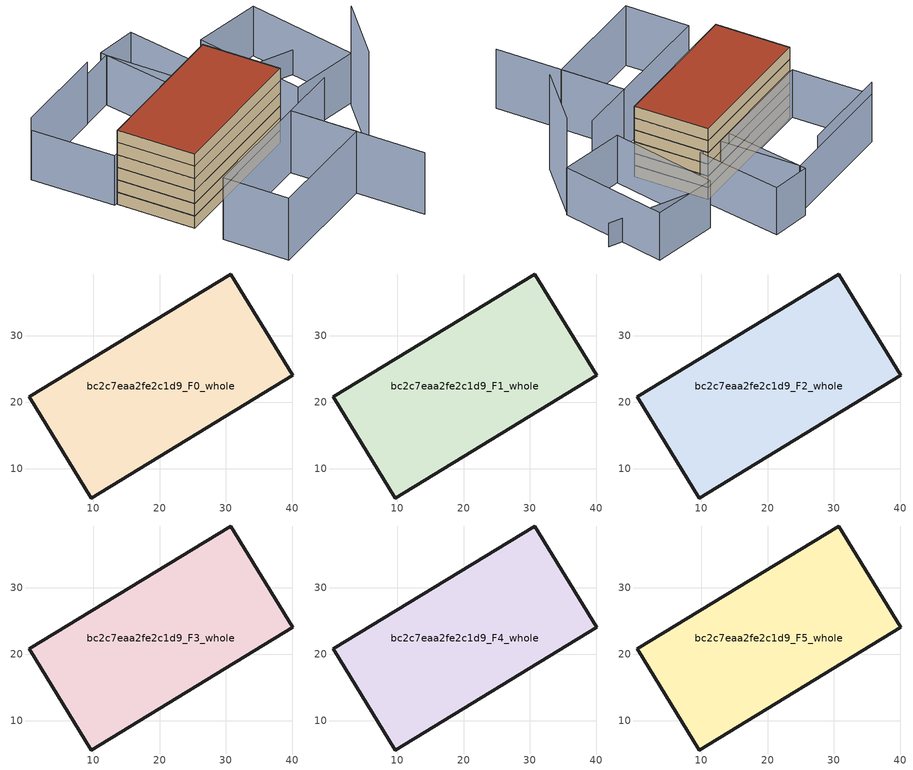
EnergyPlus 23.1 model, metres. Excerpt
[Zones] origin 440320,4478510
bc2c7eaa2fe2c1d9_F0_whole
 floor ground (EU_floor_Construction): 40.01,24.05 30.72,39.29 0.43,20.83 9.72,5.59 z0
 wall outside (EU_wall_Construction): 0.43,20.83 30.72,39.29 40.01,24.05 9.72,5.59 0.43,20.83 z0:3
bc2c7eaa2fe2c1d9_F1_whole
 floor to bc2c7eaa2fe2c1d9_F0_whole (EU_floor_Construction): 40.01,24.05 30.72,39.29 0.43,20.83 9.72,5.59 z3
 wall outside (EU_wall_Construction): 0.43,20.83 30.72,39.29 40.01,24.05 9.72,5.59 0.43,20.83 z3:6
bc2c7eaa2fe2c1d9_F2_whole
 floor to bc2c7eaa2fe2c1d9_F1_whole (EU_floor_Construction): 40.01,24.05 30.72,39.29 0.43,20.83 9.72,5.59 z6
 wall outside (EU_wall_Construction): 0.43,20.83 30.72,39.29 40.01,24.05 9.72,5.59 0.43,20.83 z6:9
bc2c7eaa2fe2c1d9_F3_whole
 floor to bc2c7eaa2fe2c1d9_F2_whole (EU_floor_Construction): 40.01,24.05 30.72,39.29 0.43,20.83 9.72,5.59 z9
 wall outside (EU_wall_Construction): 0.43,20.83 30.72,39.29 40.01,24.05 9.72,5.59 0.43,20.83 z9:12
bc2c7eaa2fe2c1d9_F4_whole
 floor to bc2c7eaa2fe2c1d9_F3_whole (EU_floor_Construction): 40.01,24.05 30.72,39.29 0.43,20.83 9.72,5.59 z12
 wall outside (EU_wall_Construction): 0.43,20.83 30.72,39.29 40.01,24.05 9.72,5.59 0.43,20.83 z12:15
bc2c7eaa2fe2c1d9_F5_whole
 floor to bc2c7eaa2fe2c1d9_F4_whole (EU_floor_Construction): 40.01,24.05 30.72,39.29 0.43,20.83 9.72,5.59 z15
 wall outside (EU_wall_Construction): 0.43,20.83 30.72,39.29 40.01,24.05 9.72,5.59 0.43,20.83 z15:18
 roof outside (EU_roof_Construction): 30.72,39.29 40.01,24.05 9.72,5.59 0.43,20.83 z18
shading: 54.01,12.67 59.12,28.82 z0:24; 52.52,-12.89 36.53,13.62 / 36.53,13.62 48.27,20.7 / 9.59,49.05 -10.24,37.09 / 44.38,0.67 20.59,-13.7 / 20.59,-13.7 12.76,-0.74 / 12.76,-0.74 36.55,13.63 / 36.55,13.63 44.38,0.67 z0:15; 26.24,36.86 -0.18,20.77 / -0.18,20.77 -10.16,37.16 / -10.16,37.16 16.26,53.25 / 16.26,53.25 26.24,36.86 / 44.23,24.16 35.6,48.75 / 35.6,48.75 50.86,54.11 / 50.86,54.11 59.49,29.51 / 59.49,29.51 44.23,24.16 / 23.29,35.06 15.79,54.57 / 15.79,54.57 24.67,57.98 / 24.67,57.98 32.17,38.47 / 32.17,38.47 23.29,35.06 z0:12; 57.73,44.48 32.48,42.69 z0:6
[Building]
EU S2 Campaign: North Axis=0; Terrain=City; Solar Distribution=FullExterior
[Site:Location]
Madrid: Latitude=40.5; Longitude=-3.5; Time Zone=1; Elevation=609
[SizingPeriod:WeatherFileDays]
AnnualSizingPeriod: Begin Month=1; Begin Day of Month=1; End Month=12; End Day of Month=31; Day of Week for Start Day=Monday; Use Weather File Daylight Saving Period=No; Use Weather File Rain and Snow Indicators=No
[MATERIAL]
EU_InternalMass_Material: Roughness=MediumRough; Thickness=0.1; Conductivity=1; Density=1800; Specific Heat=900; Thermal Absorptance=0.9; Solar Absorptance=0.7; Visible Absorptance=0.7
[MATERIAL:NOMASS] Roughness=MediumRough; Thermal Absorptance=0.9; Solar Absorptance=0.7; Visible Absorptance=0.7
Name | Thermal Resistance
EU_wall_NoMass | 0.609216
EU_roof_NoMass | 0.513268
EU_floor_NoMass | 0.568163
[CONSTRUCTION]
EU_wall_Construction: EU_wall_NoMass
EU_roof_Construction: EU_roof_NoMass
EU_floor_Construction: EU_floor_NoMass
EU_InternalMass_Construction: EU_InternalMass_Material
[ZONE] Type=1; Multiplier=1; Ceiling Height=autocalculate; Volume=1898.79; Floor Area=autocalculate; Part of Total Floor Area=Yes
bc2c7eaa2fe2c1d9_F0_whole; bc2c7eaa2fe2c1d9_F1_whole; bc2c7eaa2fe2c1d9_F2_whole; bc2c7eaa2fe2c1d9_F3_whole; bc2c7eaa2fe2c1d9_F4_whole; bc2c7eaa2fe2c1d9_F5_whole
[INTERNALMASS] Construction=EU_InternalMass_Construction; Surface Area=632.93
Name | Zone or ZoneList
bc2c7eaa2fe2c1d9_F0_whole_EU_InternalMass | bc2c7eaa2fe2c1d9_F0_whole
bc2c7eaa2fe2c1d9_F1_whole_EU_InternalMass | bc2c7eaa2fe2c1d9_F1_whole
bc2c7eaa2fe2c1d9_F2_whole_EU_InternalMass | bc2c7eaa2fe2c1d9_F2_whole
bc2c7eaa2fe2c1d9_F3_whole_EU_InternalMass | bc2c7eaa2fe2c1d9_F3_whole
bc2c7eaa2fe2c1d9_F4_whole_EU_InternalMass | bc2c7eaa2fe2c1d9_F4_whole
bc2c7eaa2fe2c1d9_F5_whole_EU_InternalMass | bc2c7eaa2fe2c1d9_F5_whole
[OTHEREQUIPMENT] Fuel Type=Electricity; Design Level Calculation Method=Watts/Area; Power per Zone Floor Area=1; Fraction Latent=0; Fraction Radiant=0; Fraction Lost=0; Carbon Dioxide Generation Rate=0; EndUse Subcategory=EU_Step8_InternalGains
Name | Zone or ZoneList or Space or SpaceList | Schedule
EU_Step8_InternalGain_bc2c7eaa2fe2c1d9_F0_whole_f000 | bc2c7eaa2fe2c1d9_F0_whole | EU_Step8_GainSchedule_bc2c7eaa2fe2c1d9_F0_whole_f000
EU_Step8_InternalGain_bc2c7eaa2fe2c1d9_F1_whole_f000 | bc2c7eaa2fe2c1d9_F1_whole | EU_Step8_GainSchedule_bc2c7eaa2fe2c1d9_F1_whole_f000
EU_Step8_InternalGain_bc2c7eaa2fe2c1d9_F2_whole_f000 | bc2c7eaa2fe2c1d9_F2_whole | EU_Step8_GainSchedule_bc2c7eaa2fe2c1d9_F2_whole_f000
EU_Step8_InternalGain_bc2c7eaa2fe2c1d9_F3_whole_f000 | bc2c7eaa2fe2c1d9_F3_whole | EU_Step8_GainSchedule_bc2c7eaa2fe2c1d9_F3_whole_f000
EU_Step8_InternalGain_bc2c7eaa2fe2c1d9_F4_whole_f000 | bc2c7eaa2fe2c1d9_F4_whole | EU_Step8_GainSchedule_bc2c7eaa2fe2c1d9_F4_whole_f000
EU_Step8_InternalGain_bc2c7eaa2fe2c1d9_F5_whole_f000 | bc2c7eaa2fe2c1d9_F5_whole | EU_Step8_GainSchedule_bc2c7eaa2fe2c1d9_F5_whole_f000
[ZONEVENTILATION:DESIGNFLOWRATE] Schedule=EU_AlwaysOn; Design Flow Rate Calculation Method=AirChanges/Hour; Air Changes per Hour=0.752966; Ventilation Type=Natural; Fan Pressure Rise=0; Fan Total Efficiency=1; Constant Term Coefficient=1; Temperature Term Coefficient=0; Velocity Term Coefficient=0; Velocity Squared Term Coefficient=0; Minimum Indoor Temperature=-100; Maximum Indoor Temperature=100; Delta Temperature=-100; Minimum Outdoor Temperature=-100; Maximum Outdoor Temperature=100; Maximum Wind Speed=40
Name | Zone or ZoneList or Space or SpaceList
EU_ConstantAir_bc2c7eaa2fe2c1d9_F0_whole | bc2c7eaa2fe2c1d9_F0_whole
EU_ConstantAir_bc2c7eaa2fe2c1d9_F1_whole | bc2c7eaa2fe2c1d9_F1_whole
EU_ConstantAir_bc2c7eaa2fe2c1d9_F2_whole | bc2c7eaa2fe2c1d9_F2_whole
EU_ConstantAir_bc2c7eaa2fe2c1d9_F3_whole | bc2c7eaa2fe2c1d9_F3_whole
EU_ConstantAir_bc2c7eaa2fe2c1d9_F4_whole | bc2c7eaa2fe2c1d9_F4_whole
EU_ConstantAir_bc2c7eaa2fe2c1d9_F5_whole | bc2c7eaa2fe2c1d9_F5_whole
[HVACTEMPLATE:THERMOSTAT] Constant Heating Setpoint=20; Constant Cooling Setpoint=50
EU_HeatOnly_bc2c7eaa2fe2c1d9_F0_whole; EU_HeatOnly_bc2c7eaa2fe2c1d9_F1_whole; EU_HeatOnly_bc2c7eaa2fe2c1d9_F2_whole; EU_HeatOnly_bc2c7eaa2fe2c1d9_F3_whole; EU_HeatOnly_bc2c7eaa2fe2c1d9_F4_whole; EU_HeatOnly_bc2c7eaa2fe2c1d9_F5_whole
[HVACTEMPLATE:ZONE:IDEALLOADSAIRSYSTEM] System Availability Schedule=EU_AlwaysOn; Maximum Heating Supply Air Temperature=50; Minimum Cooling Supply Air Temperature=13; Maximum Heating Supply Air Humidity Ratio=0.0156; Minimum Cooling Supply Air Humidity Ratio=0.0077; Heating Limit=NoLimit; Cooling Limit=NoLimit; Heating Availability Schedule=EU_AlwaysOn; Cooling Availability Schedule=EU_CoolingOff; Dehumidification Control Type=ConstantSensibleHeatRatio; Cooling Sensible Heat Ratio=0.7; Dehumidification Setpoint=60; Humidification Control Type=None; Humidification Setpoint=30; Outdoor Air Method=None; Outdoor Air Flow Rate per Person=0.00944; Outdoor Air Flow Rate per Zone Floor Area=0; Outdoor Air Flow Rate per Zone=0; Demand Controlled Ventilation Type=None; Outdoor Air Economizer Type=NoEconomizer; Heat Recovery Type=None; Sensible Heat Recovery Effectiveness=0.7; Latent Heat Recovery Effectiveness=0.65
Name | Template Thermostat
bc2c7eaa2fe2c1d9_F0_whole | EU_HeatOnly_bc2c7eaa2fe2c1d9_F0_whole
bc2c7eaa2fe2c1d9_F1_whole | EU_HeatOnly_bc2c7eaa2fe2c1d9_F1_whole
bc2c7eaa2fe2c1d9_F2_whole | EU_HeatOnly_bc2c7eaa2fe2c1d9_F2_whole
bc2c7eaa2fe2c1d9_F3_whole | EU_HeatOnly_bc2c7eaa2fe2c1d9_F3_whole
bc2c7eaa2fe2c1d9_F4_whole | EU_HeatOnly_bc2c7eaa2fe2c1d9_F4_whole
bc2c7eaa2fe2c1d9_F5_whole | EU_HeatOnly_bc2c7eaa2fe2c1d9_F5_whole
[SIZING:ZONE] Zone Cooling Design Supply Air Temperature Input Method=SupplyAirTemperature; Zone Cooling Design Supply Air Temperature=13; Zone Heating Design Supply Air Temperature Input Method=SupplyAirTemperature; Zone Heating Design Supply Air Temperature=50; Zone Cooling Design Supply Air Humidity Ratio=0.008; Zone Heating Design Supply Air Humidity Ratio=0.008; Cooling Design Air Flow Method=DesignDay; Cooling Design Air Flow Rate=0; Cooling Minimum Air Flow per Zone Floor Area=0.000762; Cooling Minimum Air Flow=0; Cooling Minimum Air Flow Fraction=0.2; Heating Design Air Flow Method=DesignDay; Heating Design Air Flow Rate=0; Heating Maximum Air Flow per Zone Floor Area=0.002032; Heating Maximum Air Flow=0.141576; Heating Maximum Air Flow Fraction=0.3; Account for Dedicated Outdoor Air System=No; Dedicated Outdoor Air System Control Strategy=NeutralSupplyAir; Dedicated Outdoor Air Low Setpoint Temperature for Design=autosize; Dedicated Outdoor Air High Setpoint Temperature for Design=autosize; Zone Load Sizing Method=Sensible Load Only No Latent Load; Zone Latent Cooling Design Supply Air Humidity Ratio Input Method=HumidityRatioDifference; Zone Cooling Design Supply Air Humidity Ratio Difference=0.005; Zone Latent Heating Design Supply Air Humidity Ratio Input Method=HumidityRatioDifference; Zone Humidification Design Supply Air Humidity Ratio Difference=0.005
bc2c7eaa2fe2c1d9_F0_whole; bc2c7eaa2fe2c1d9_F1_whole; bc2c7eaa2fe2c1d9_F2_whole; bc2c7eaa2fe2c1d9_F3_whole; bc2c7eaa2fe2c1d9_F4_whole; bc2c7eaa2fe2c1d9_F5_whole
[SCHEDULE:CONSTANT]
Name | Hourly Value
EU_AlwaysOn | 1
EU_CoolingOff | 0
[SCHEDULE:FILE] Column Number=1; Rows to Skip at Top=0; Number of Hours of Data=8760; Column Separator=Comma; Interpolate to Timestep=No; Minutes per Item=60; Adjust Schedule for Daylight Savings=Yes
Name | File
EU_Step8_GainSchedule_bc2c7eaa2fe2c1d9_F0_whole_f000 | ../../schedules/bc2c7eaa2fe2c1d9/bc2c7eaa2fe2c1d9_F0_whole_f000_gain.csv
EU_Step8_GainSchedule_bc2c7eaa2fe2c1d9_F1_whole_f000 | ../../schedules/bc2c7eaa2fe2c1d9/bc2c7eaa2fe2c1d9_F1_whole_f000_gain.csv
EU_Step8_GainSchedule_bc2c7eaa2fe2c1d9_F2_whole_f000 | ../../schedules/bc2c7eaa2fe2c1d9/bc2c7eaa2fe2c1d9_F2_whole_f000_gain.csv
EU_Step8_GainSchedule_bc2c7eaa2fe2c1d9_F3_whole_f000 | ../../schedules/bc2c7eaa2fe2c1d9/bc2c7eaa2fe2c1d9_F3_whole_f000_gain.csv
EU_Step8_GainSchedule_bc2c7eaa2fe2c1d9_F4_whole_f000 | ../../schedules/bc2c7eaa2fe2c1d9/bc2c7eaa2fe2c1d9_F4_whole_f000_gain.csv
EU_Step8_GainSchedule_bc2c7eaa2fe2c1d9_F5_whole_f000 | ../../schedules/bc2c7eaa2fe2c1d9/bc2c7eaa2fe2c1d9_F5_whole_f000_gain.csv
